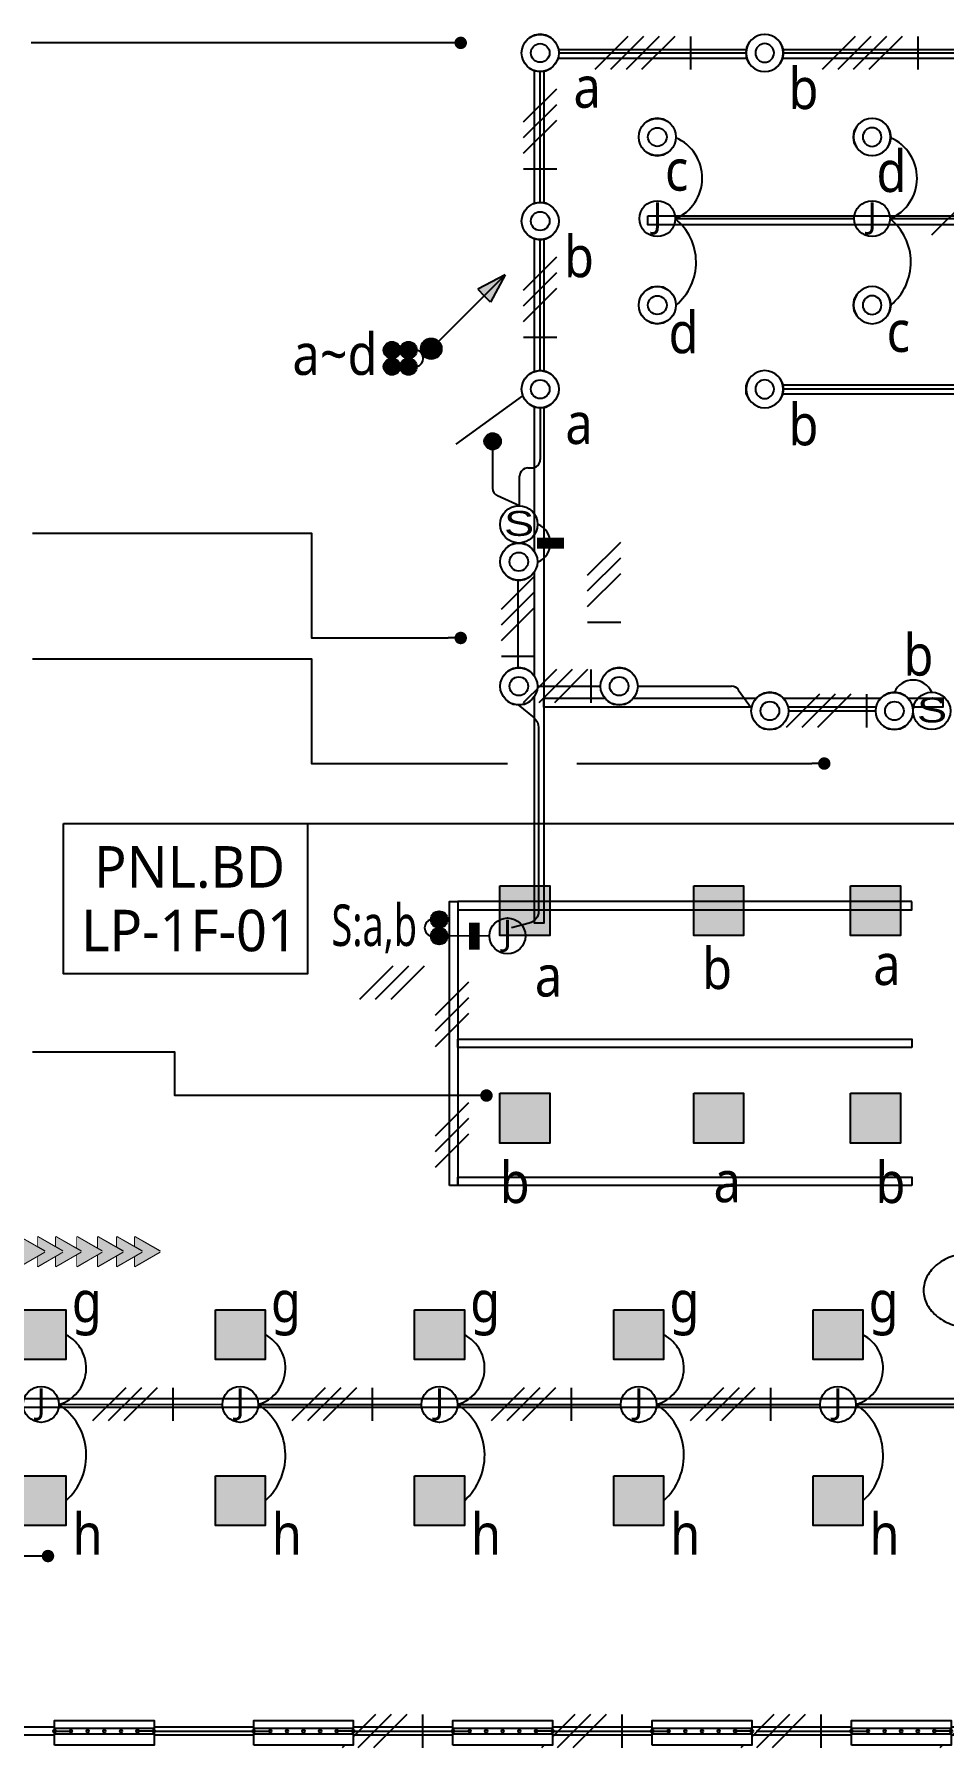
# Model space of a CAD drawing. Header units: millimetres. Extents: x -168200 to 504600, y -244718 to -125918.
# Drawn here: x 86418 to 97375, y -194468 to -173830 of the extents above; entities that cross this region are included whole.
import ezdxf
from ezdxf.enums import TextEntityAlignment as Align

# ---------------------------------------------------------------- set-up
doc = ezdxf.new("R2010")
doc.units = ezdxf.units.MM
doc.set_wipeout_variables(frame=1)
for name, color, linetype in [('-----20 공통심벌', 2, 'Continuous'), ('4', 4, 'Continuous'), ('elec-box', 6, 'Continuous'), ('RACEWAY', 6, 'Continuous'), ('S', 4, 'Continuous'), ('SM', 3, 'Continuous'), ('sol254', 254, 'Continuous'), ('SYM', 3, 'Continuous'), ('TIT', 2, 'Continuous'), ('레이스웨이', 3, 'Continuous'), ('인써트', 2, 'Continuous')]:
    doc.layers.add(name, color=color, linetype=linetype)
doc.styles.add('$0$스타일1', font='malgun.ttf')
doc.styles.add('1', font='')
doc.styles.add('arch', font='malgun.ttf')
doc.styles.add('GHS', font='malgun.ttf')
doc.styles.add('NA', font='malgun.ttf')
doc.styles.get('1').set_extended_font_data('Dotum')
doc.dimstyles.new('DIM-QD 1', dxfattribs={"dimtxt": 3, "dimasz": 1.5, "dimexe": 1, "dimexo": 0, "dimgap": 1, "dimtad": 1, "dimdec": 3, "dimdsep": 46, "dimlunit": 6, "dimtxsty": '$0$스타일1', "dimblk1": 'ARCHTICK', "dimblk2": 'ARCHTICK', "dimsah": 1, "dimcen": 0, "dimclrd": 256, "dimclre": 256, "dimclrt": 3, "dimazin": 2, "dimtfac": 1, "dimtdec": 3, "dimtix": 1, "dimtmove": 2, "dimatfit": 3, "dimldrblk": 'ARCHTICK', "dimfxl": 1, "dimtolj": 1, "dimtzin": 0, "dimarcsym": 0})

# ---------------------------------------------------------------- blocks, each defined once
blk = doc.blocks.new('zw$F231')
at = {"layer": 'sol254'}
blk.add_hatch(color=256, dxfattribs=at).paths.add_polyline_path([(-300, 300), (-300, -300), (300, -300), (300, 300)])
at = {"layer": 'SYM'}
blk.add_lwpolyline([(-300, 300), (300, 300), (300, -300), (-300, -300)], close=True, dxfattribs=at)
blk = doc.blocks.new('A5')
at = {"layer": 'SYM'}
blk.add_lwpolyline([(0, 0), (0.833, 1.443), (-0.833, 1.443)], close=True, dxfattribs=at)
at = {"color": 6}
blk.add_wipeout([(-0.833, 1.443), (0.833, 1.443), (0, 0)], dxfattribs=at).dxf.layer = 'SYM'
at = {"layer": 'SYM'}
h = blk.add_hatch(color=6, dxfattribs=at)
h.dxf.hatch_style = 1
h.paths.add_polyline_path([(-0.833, 1.443), (0, 0), (0.833, 1.443)])
blk = doc.blocks.new('S')
at = {"layer": 'SM', "linetype": 'Continuous'}
blk.add_circle((0, 90), 90, dxfattribs=at)
at = {"layer": 'S', "color": 6, "style": '1', "width": 1.36132}
blk.add_text('S', height=120, dxfattribs=at).set_placement((-71, 34.6), (73.9, 34.6), align=Align.FIT)
blk = doc.blocks.new('EDL07')
blk.add_circle((0, 0), 150)
at = {"style": 'NA'}
blk.add_text('J', height=214, dxfattribs=at).set_placement((0, 0), align=Align.MIDDLE)
blk = doc.blocks.new('C24')
at = {"layer": 'SYM', "linetype": 'Continuous'}
blk.add_lwpolyline([(-46, 143), (-88, 121), (-121, 88), (-143, 46), (-150, 0), (-143, -46), (-121, -88), (-88, -121), (-46, -143), (0, -150), (46, -143), (88, -121), (121, -88), (143, -46), (150, 0), (143, 46), (121, 88), (88, 121), (46, 143), (0, 150)], close=True, dxfattribs=at)
at = {"linetype": 'Continuous'}
blk.add_wipeout([(-46, 143), (-88, 121), (-121, 88), (-143, 46), (-150, 0), (-143, -46), (-121, -88), (-88, -121), (-46, -143), (0, -150), (46, -143), (88, -121), (121, -88), (143, -46), (150, 0), (143, 46), (121, 88), (88, 121), (46, 143), (0, 150)], dxfattribs=at).dxf.layer = 'SYM'
at = {"layer": 'SYM', "linetype": 'Continuous'}
for radius in [149, 75]:
    blk.add_circle((0, 0), radius, dxfattribs=at)
blk = doc.blocks.new('A$C07382CB1')
at = {"layer": 'SYM'}
blk.add_hatch(color=5, dxfattribs=at).paths.add_polyline_path([(393, 501), (447, 447), (501, 393), (624, 624)])
h = blk.add_hatch(color=5, dxfattribs=at)
edge = h.paths.add_edge_path()
edge.add_ellipse((0, 0), major_axis=(61.9, 61.9), ratio=1, start_angle=45, end_angle=225, ccw=False)
edge.add_ellipse((0, 0), major_axis=(61.9, 61.9), ratio=1, start_angle=225, end_angle=405, ccw=False)
for p, q in [((62, 62), (624, 624)), ((624, 624), (393, 501)), ((624, 624), (501, 393)), ((393, 501), (447, 447)), ((501, 393), (447, 447))]:
    blk.add_line(p, q, dxfattribs=at)
blk.add_circle((0, 0), 87.5, dxfattribs=at)
blk = doc.blocks.new('D8')
at = {"layer": 'SYM', "xscale": 0.00742857142770663, "yscale": 0.00742857142770663, "zscale": 0.00742857142770663}
blk.add_blockref('A$C07382CB1', (0, 0), dxfattribs=at)
blk = doc.blocks.new('H7')
at = {"layer": 'SYM'}
blk.add_hatch(color=6, dxfattribs=at).paths.add_polyline_path([(-75, 0, 1), (75, 0, 1)])
blk.add_circle((0, 0), 75, dxfattribs=at)
blk = doc.blocks.new('H7-1')
at = {"layer": 'SYM'}
for points in [[(-150, 0, 1), (0, 0, 1)], [(0, 0, 1), (150, 0, 1)]]:
    blk.add_hatch(color=6, dxfattribs=at).paths.add_polyline_path(points)
for centre in [(-75, 0), (75, 0)]:
    blk.add_circle(centre, 75, dxfattribs=at)
at = {"layer": 'SYM', "color": 4}
blk.add_arc((0, 54), 77.9, 15.5714, 164.4286, dxfattribs=at)
blk = doc.blocks.new('_ARCHTICK')
at = {"color": 0, "linetype": 'ByBlock', "const_width": 0.15}
blk.add_lwpolyline([(-0.5, -0.5), (0.5, 0.5)], dxfattribs=at)
blk = doc.blocks.new('_DOT')
at = {"color": 0, "linetype": 'ByBlock'}
blk.add_line((-0.5, 0), (-1, 0), dxfattribs=at)
at = {"color": 0, "linetype": 'ByBlock', "const_width": 0.5}
blk.add_lwpolyline([(-0.25, 0, 1), (0.25, 0, 1)], format="xyb", close=True, dxfattribs=at)
blk = doc.blocks.new('zw$29C1')
blk.add_wipeout([(600, 150), (600, -150), (-600, -150), (-600, 150)]).dxf.layer = 'SYM'
at = {"layer": 'SYM'}
blk.add_lwpolyline([(600, 150), (600, -150), (-600, -150), (-600, 150)], close=True, dxfattribs=at)
blk = doc.blocks.new('레이스 웨이 등기구')
at = {"layer": 'S'}
for points in [[(113454, -190211), (113454, -190141), (114654, -190141), (114654, -190211), (113454, -190211)], [(113454, -190176), (113654, -190176)], [(114654, -190176), (114454, -190176)]]:
    blk.add_lwpolyline(points, dxfattribs=at)
blk = doc.blocks.new('A$Ccecb5d5e')
at = {"layer": '레이스웨이', "rotation": 180}
blk.add_blockref('zw$29C1', (-600, -150), dxfattribs=at)
at = {"layer": '레이스웨이'}
for centre in [(-1200, -130), (-1000, -130), (-800, -130), (-600, -130), (-400, -130), (-200, -130), (0, -130)]:
    blk.add_circle(centre, 15, dxfattribs=at)
blk.add_blockref('레이스 웨이 등기구', (-114654, 190046), dxfattribs=at)
blk = doc.blocks.new('H7-3')
at = {"layer": 'SYM'}
for points in [[(-150, 0, 1), (0, 0, 1)], [(0, 0, 1), (150, 0, 1)], [(-150, -150, 1), (0, -150, 1)], [(0, -150, 1), (150, -150, 1)]]:
    blk.add_hatch(color=6, dxfattribs=at).paths.add_polyline_path(points)
for centre in [(-75, 0), (75, 0), (-75, -150), (75, -150)]:
    blk.add_circle(centre, 75, dxfattribs=at)
at = {"layer": 'SYM', "color": 4}
blk.add_arc((0, 54), 77.9, 15.5714, 164.4286, dxfattribs=at)

msp = doc.modelspace()

# ---------------------------------------------------------------- linework, layer by layer
at = {"layer": 'elec-box', "color": 6}
for points in [[(86397.1, -179840), (89760, -179840), (89760, -181101.6), (91405.6, -181101.6)], [(92953.8, -182613.8), (95785.6, -182613.8)]]:
    msp.add_lwpolyline(points, dxfattribs=at)
at = {"layer": 'elec-box'}
msp.add_lwpolyline([(91715.6, -186612.7), (88110, -186612.7), (88110, -186091.6), (86397.1, -186091.6)], dxfattribs=at)
at = {"layer": 'RACEWAY'}
for points in [[(92445.2, -174013.2), (109585, -174013.2), (109585, -174123.2), (92445.2, -174123.2)], [(92555.2, -174123.2), (92555.2, -184537.6), (92445.2, -184537.6), (92445.2, -174123.2)], [(93810.2, -176017.2), (106903.6, -176017.2), (106903.6, -176127.2), (93810.2, -176127.2)], [(94994.4, -178053.6), (99053.8, -178053.6), (99053.8, -178163.6), (94994.4, -178163.6)], [(92555.2, -181825.2), (97364.3, -181825.2), (97364.3, -181935.2), (92555.2, -181935.2)], [(91419.9, -187694.9), (91419.9, -184273.9), (91519.9, -184273.9), (91519.9, -187694.9)], [(96989.6, -184273.9), (91519.9, -184273.9), (91519.9, -184373.9), (96989.6, -184373.9)], [(96989.6, -186034.4), (91519.9, -186034.4), (91519.9, -185934.4), (96989.6, -185934.4)], [(96989.6, -187694.9), (91519.9, -187694.9), (91519.9, -187594.9), (96989.6, -187594.9)], [(85262.5, -190260.7), (98445.2, -190260.7), (98445.2, -190370.7), (85262.5, -190370.7)], [(111962.5, -194317.7), (86162.5, -194317.7), (86162.5, -194217.7), (111962.5, -194217.7)]]:
    msp.add_lwpolyline(points, close=True, dxfattribs=at)
at = {"layer": 'S'}
for p, q in [((92736.9, -174055.2), (94994.2, -174055.2)), ((95441.6, -174055.2), (97601.1, -174055.2)), ((92513.2, -175856.5), (92513.2, -174278.9)), ((94148, -176051.1), (96287.9, -176051.1)), ((96735.2, -176051.1), (98902.4, -176051.1)), ((92513.2, -177881.5), (92513.2, -176303.9)), ((97601.1, -178105.2), (95441.6, -178105.2)), ((92513.2, -178330.2), (92513.2, -178953.4)), ((91940, -178833), (91940, -179297.9)), ((91940, -178833), (91940, -179297.9)), ((92365.3, -179053.4), (92413.2, -179053.4)), ((92365.3, -179053.4), (92413.2, -179053.4)), ((92265.3, -179509.6), (92265.3, -179153.4)), ((92265.3, -179509.6), (92265.3, -179153.4)), ((92265.3, -179509.6), (91998.8, -179389.1)), ((92265.3, -179509.6), (91998.8, -179389.1)), ((92246.1, -181459.6), (92246.1, -180406.5)), ((92479.4, -181683.1), (93240.7, -181683.1)), ((93689.3, -181683.1), (94819.2, -181683.1)), ((94900.1, -181724.3), (95060.5, -181945.5)), ((95503.7, -181980.2), (96555, -181980.2)), ((91903, -184689.9), (91396, -184692.6)), ((85287.3, -188492), (87933.4, -188492))]:
    msp.add_line(p, q, dxfattribs=at)
for points in [[(92246.1, -181906.5), (92438.8, -182063.7, -0.225381), (92494, -182179.9), (92494, -184392.8, -0.3433741), (92380.8, -184538.2), (92166, -184592.6)], [(98805.4, -189660.6), (97980.8, -189660.6, 0.2802202), (97892, -189714.6), (97599.8, -190278.7, -0.2802202), (97511, -190332.7), (96316, -190332.7)]]:
    msp.add_lwpolyline(points, format="xyb", dxfattribs=at)
for points in [[(86721.9, -190329.8), (88684, -190332.7)], [(89116, -190332.7), (91084, -190332.7)], [(91516, -190332.7), (93484, -190332.7)], [(93916, -190332.7), (95884, -190332.7)]]:
    msp.add_lwpolyline(points, dxfattribs=at)
for centre, radius, start, end in [((93937.6, -175562.7), 528.8, 292.53122, 66.5893), ((96524.9, -175562.7), 528.8, 292.53122, 66.5893), ((93718, -176575.6), 673.3, 309.82712, 51.163), ((96305.3, -176575.6), 673.3, 309.82712, 51.163), ((92365.3, -179153.4), 100, 90, 180), ((92365.3, -179153.4), 100, 90, 180), ((92413.2, -178953.4), 100, 270, 0), ((92413.2, -178953.4), 100, 270, 0), ((92040, -179297.9), 100, 180, 245.66844), ((92040, -179297.9), 100, 180, 245.66844), ((92391, -179959.6), 246, 293.8314, 66.1686), ((97005, -181854.6), 246, 23.8314, 156.1686), ((94819.2, -181783.1), 100, 35.957, 90), ((94819.2, -181783.1), 100, 35.957, 90), ((86588.9, -189895.8), 455, 286.22553, 62.35328), ((88988.9, -189895.8), 455, 286.22553, 62.35328), ((91388.9, -189895.8), 455, 286.22553, 62.35328), ((93788.9, -189895.8), 455, 286.22553, 62.35328), ((96188.9, -189895.8), 455, 286.22553, 62.35328), ((86308.6, -190945.3), 735.7, 311.91541, 56.36814), ((88708.6, -190945.3), 735.7, 311.91541, 56.36814), ((91108.6, -190945.3), 735.7, 311.91541, 56.36814), ((93508.6, -190945.3), 735.7, 311.91541, 56.36814), ((95908.6, -190945.3), 735.7, 311.91541, 56.36814)]:
    msp.add_arc(centre, radius, start, end, dxfattribs=at)
at = {"layer": 'SYM', "color": 6}
msp.add_lwpolyline([(86768.7, -183337.2), (89708.7, -183337.2), (89708.7, -185145.8), (86768.7, -185145.8)], close=True, dxfattribs=at)
msp.add_lwpolyline([(86768.7, -183337.2), (89708.7, -183337.2), (89708.7, -185145.8), (86768.7, -185145.8)], close=True, dxfattribs=at)
msp.add_lwpolyline([(89708.7, -183337.2), (98876.3, -183337.2), (98876.3, -185822)], dxfattribs=at)
msp.add_lwpolyline([(91719.2, -184529.3, 130.7, 130.7, 0), (91719.2, -184856, 0, 0, 0), (91719.2, -185255.9, 0, 0, 0), (90276.9, -185255.9, 0, 0, 0)], format="xyseb", dxfattribs=at)
msp.add_lwpolyline([(97131, -188959.8, 0.123596), (97172.6, -189125.7, 0.105594), (97301.5, -189278, 0.0872703), (97484.2, -189374, 0.0776282), (97713.1, -189409.8, 0.0776282), (97942, -189374, 0.0872703), (98124.7, -189278, 0.105594), (98253.5, -189125.7, 0.123596), (98295.2, -188959.8, 0.123596), (98253.5, -188793.8, 0.105594), (98124.7, -188641.6, 0.0872703), (97942, -188545.6, 0.0776282), (97713.1, -188509.8, 0.0776282), (97484.2, -188545.6, 0.0872703), (97301.5, -188641.6, 0.105594), (97172.6, -188793.8, 0.123596)], format="xyb", close=True, dxfattribs=at)
at = {"layer": 'TIT', "color": 6}
for p, q in [((93569.8, -173855.2), (93169.8, -174255.2)), ((93758.4, -173855.2), (93358.4, -174255.2)), ((93946.9, -173855.2), (93546.9, -174255.2)), ((94135.5, -173855.2), (93735.5, -174255.2)), ((94324, -173855.2), (94324, -174255.2)), ((96308.3, -173855.2), (95908.3, -174255.2)), ((96496.9, -173855.2), (96096.9, -174255.2)), ((96685.4, -173855.2), (96285.4, -174255.2)), ((96874, -173855.2), (96474, -174255.2)), ((97062.6, -173855.2), (97062.6, -174255.2)), ((92313.2, -174886.4), (92713.2, -174486.4)), ((92313.2, -175075), (92713.2, -174675)), ((92313.2, -175263.6), (92713.2, -174863.6)), ((92313.2, -175452.1), (92713.2, -175452.1)), ((97628.1, -175851.1), (97228.1, -176251.1)), ((92313.2, -176911.4), (92713.2, -176511.4)), ((92313.2, -177100), (92713.2, -176700)), ((92313.2, -177288.6), (92713.2, -176888.6)), ((92313.2, -177477.1), (92713.2, -177477.1)), ((93084.7, -180346.8), (93484.7, -179946.8)), ((93084.7, -180535.4), (93484.7, -180135.4)), ((93084.7, -180724), (93484.7, -180324)), ((92046.1, -180944.5), (92446.1, -180544.5)), ((92046.1, -181133.1), (92446.1, -180733.1)), ((93084.7, -180912.5), (93484.7, -180912.5)), ((92046.1, -181321.6), (92446.1, -181321.6)), ((93084.9, -181483.1), (92684.9, -181883.1)), ((93123.5, -181483.1), (93123.5, -181883.1)), ((96065.7, -181780.2), (95665.7, -182180.2)), ((96254.2, -181780.2), (95854.2, -182180.2)), ((96442.8, -181780.2), (96442.8, -182180.2)), ((90738, -185055.9), (90338, -185455.9)), ((90926.5, -185055.9), (90526.5, -185455.9)), ((91115.1, -185055.9), (90715.1, -185455.9)), ((91252.7, -185643.1), (91652.7, -185243.1)), ((91252.7, -185831.7), (91652.7, -185431.7)), ((91252.7, -186020.2), (91652.7, -185620.2)), ((91252.7, -187096.3), (91652.7, -186696.3)), ((91252.7, -187284.9), (91652.7, -186884.9)), ((91252.7, -187473.4), (91652.7, -187073.4)), ((87521.4, -190132.1), (87121.4, -190532.1)), ((87710, -190132.1), (87310, -190532.1)), ((87898.5, -190132.1), (87498.5, -190532.1)), ((88087.1, -190132.1), (88087.1, -190532.1)), ((89921.4, -190132.1), (89521.4, -190532.1)), ((90110, -190132.1), (89710, -190532.1)), ((90298.5, -190132.1), (89898.5, -190532.1)), ((90487.1, -190132.1), (90487.1, -190532.1)), ((92321.4, -190132.1), (91921.4, -190532.1)), ((92510, -190132.1), (92110, -190532.1)), ((92698.5, -190132.1), (92298.5, -190532.1)), ((92887.1, -190132.1), (92887.1, -190532.1)), ((94721.4, -190132.1), (94321.4, -190532.1)), ((94910, -190132.1), (94510, -190532.1)), ((95098.5, -190132.1), (94698.5, -190532.1)), ((95287.1, -190132.1), (95287.1, -190532.1)), ((90529.3, -194067.7), (90129.3, -194467.7)), ((90717.9, -194067.7), (90317.9, -194467.7)), ((90906.4, -194067.7), (90506.4, -194467.7)), ((91095, -194067.7), (91095, -194467.7)), ((92929.3, -194067.7), (92529.3, -194467.7)), ((93117.9, -194067.7), (92717.9, -194467.7)), ((93306.4, -194067.7), (92906.4, -194467.7)), ((93495, -194067.7), (93495, -194467.7)), ((95329.3, -194067.7), (94929.3, -194467.7)), ((95517.9, -194067.7), (95117.9, -194467.7)), ((95706.4, -194067.7), (95306.4, -194467.7)), ((95895, -194067.7), (95895, -194467.7)), ((97729.3, -194067.7), (97329.3, -194467.7))]:
    msp.add_line(p, q, dxfattribs=at)

# ---------------------------------------------------------------- block references
at = {"layer": '-----20 공통심벌', "xscale": 1.440000000223517, "yscale": 1.440000000223517, "zscale": 1.440000000223517}
for p in [(93924.3, -176051.1), (96511.6, -176051.1), (92119, -184689.9), (86500, -190332.7), (88900, -190332.7), (91300, -190332.7), (93700, -190332.7), (96100, -190332.7)]:
    msp.add_blockref('EDL07', p, dxfattribs=at)
at = {"layer": '4', "xscale": 2.500058600422079, "yscale": 2.500058600422079, "zscale": 2.500058600422079}
for p in [(92255.7, -179958.1), (97230, -182205.2)]:
    msp.add_blockref('S', p, dxfattribs=at)
at = {"layer": 'elec-box', "xscale": 150, "yscale": 150, "zscale": 150}
for p in [(91555.6, -181101.6), (95935.6, -182613.8), (91865.6, -186612.7)]:
    msp.add_blockref('_DOT', p, dxfattribs=at)
at = {"layer": 'S'}
for name, p, xscale, yscale, zscale in [('D8', (91200, -177617.7), 192.3077051587188, 192.3077051587188, 192.3077051587188), ('H7', (91940, -178733), 1.333333333333333, 1.333333333333333, 1.333333333333333)]:
    msp.add_blockref(name, p, dxfattribs=dict(at, xscale=xscale, yscale=yscale, zscale=zscale))
at = {"layer": 'S', "xscale": 1.333333333333333, "yscale": 1.333333333333333, "zscale": 1.333333333333333}
for name, p, rotation in [('H7-3', (90927, -177733.6), 270), ('H7-1', (91296, -184592.6), 90)]:
    msp.add_blockref(name, p, dxfattribs=dict(at, rotation=rotation))
at = {"layer": 'SYM'}
for p in [(92327.7, -184384.8, 2680.4), (94662.1, -184384.8, 2680.4), (96552.7, -184384.8, 2680.4), (92327.7, -186884.8, 2680.4), (94662.1, -186884.8, 2680.4), (96552.7, -186884.8, 2680.4), (86500, -189492.7), (88900, -189492.7), (91300, -189492.7), (93700, -189492.7), (96100, -189492.7), (86500, -191492.7), (88900, -191492.7), (91300, -191492.7), (93700, -191492.7), (96100, -191492.7)]:
    msp.add_blockref('zw$F231', p, dxfattribs=at)

# ---------------------------------------------------------------- texts
at = {"layer": 'SYM', "style": 'arch'}
for s, width, p in [('a', 0.9, (93078.6, -174468.8)), ('b', 0.9, (95685.5, -174468.8)), ('b', 0.9, (92980.8, -176493.8)), ('a~d', 0.9, (90040.7, -177670.6)), ('b', 0.9, (95685.5, -178518.8)), ('a', 0.9, (92980.8, -178518.8)), ('b', 0.9, (97070.4, -181292.2)), ('S:a,b', 0.7, (90514.7, -184590.1)), ('b', 0.9, (94645.3, -185067.6)), ('a', 0.9, (96689.3, -185035.1)), ('a', 0.9, (92612.9, -185173.4)), ('b', 0.9, (92206.5, -187645)), ('b', 0.9, (96733.7, -187645)), ('a', 0.9, (94766, -187650.7, -1387.6)), ('g', 0.9, (87050.2, -189174.1)), ('g', 0.9, (89450.2, -189174.1)), ('g', 0.9, (91850.2, -189174.1)), ('g', 0.9, (94250.2, -189174.1)), ('g', 0.9, (96650.2, -189174.1)), ('h', 0.9, (87060.2, -191876.9)), ('h', 0.9, (89460.2, -191876.9)), ('h', 0.9, (91860.2, -191876.9)), ('h', 0.9, (94260.2, -191876.9)), ('h', 0.9, (96660.2, -191876.9))]:
    msp.add_text(s, height=500, dxfattribs=dict(at, width=width)).set_placement(p, align=Align.MIDDLE)
at = {"layer": 'SYM', "style": 'GHS'}
for s, p in [('PNL.BD', (88288.7, -183858)), ('LP-1F-01', (88288.7, -184624.9))]:
    msp.add_text(s, height=500, dxfattribs=at).set_placement(p, align=Align.MIDDLE_CENTER)

# ---------------------------------------------------------------- leaders
at = {"layer": 'elec-box'}
for points in [[(91555.6, -173933.7), (86413.4, -173933.7), (86380.9, -173933.7)], [(86583.4, -192159), (83761.2, -192159), (83728.8, -192159)]]:
    msp.add_leader(points, dimstyle='DIM-QD 1', override={"dimscale": 100, "dimasz": 1.5, "dimtad": 0, "dimclrd": 6, "dimldrblk": 'DOT'}, dxfattribs=at)

# ---------------------------------------------------------------- next in the draw order: block references
for p in [(87861.9, -194137.8), (90262, -194137.8), (92662.1, -194137.8), (95062.2, -194137.8), (97462.3, -194137.8)]:
    msp.add_blockref('A$Ccecb5d5e', p)
at = {"layer": 'RACEWAY', "yscale": 1.5, "zscale": 1.5}
for p, xscale in [((92513.2, -174055.2), 1.5), ((95217.9, -174055.2), -1.5), ((93924.3, -175067.7), 1.5), ((96511.6, -175067.7), -1.5), ((92513.2, -176080.2), 1.5), ((93924.3, -177092.7), 1.5), ((96511.6, -177092.7), -1.5), ((92513.2, -178105.2), 1.5), ((95217.9, -178105.2), -1.5), ((92255.7, -180183.1), 1.5), ((92255.7, -181683.1), 1.5), ((93464.3, -181683.1), 1.5), ((95280, -181980.2), 1.5), ((96780, -181980.2), 1.5)]:
    msp.add_blockref('C24', p, dxfattribs=dict(at, xscale=xscale))
at = {"layer": 'S', "xscale": 210.0000233311651, "yscale": 210.0000233311651, "zscale": 210.0000233311651, "rotation": 89.99999999999977}
msp.add_blockref('A5', (87933.4, -188492), dxfattribs=at)

# ---------------------------------------------------------------- next in the draw order: linework, layer by layer
at = {"layer": 'elec-box', "color": 6}
msp.add_lwpolyline([(86397.1, -181352.3), (89760, -181352.3), (89760, -182613.8), (92117.9, -182613.8)], dxfattribs=at)
at = {"layer": 'S'}
for p, q in [((92736.9, -174055.2), (94994.2, -174055.2)), ((95441.6, -174055.2), (97601.1, -174055.2)), ((92513.2, -175856.5), (92513.2, -174278.9)), ((92513.2, -177881.5), (92513.2, -176303.9)), ((97601.1, -178105.2), (95441.6, -178105.2)), ((92513.2, -178330.2), (92513.2, -178953.4)), ((92246.1, -181459.6), (92246.1, -180406.5)), ((92479.4, -181683.1), (93240.7, -181683.1)), ((93689.3, -181683.1), (94819.2, -181683.1)), ((94900.1, -181724.3), (95060.5, -181945.5)), ((95503.7, -181980.2), (96555, -181980.2))]:
    msp.add_line(p, q, dxfattribs=at)
for points in [[(87862.2, -194267.7), (89062.2, -194267.7)], [(90262.3, -194267.7), (91462.3, -194267.7)], [(92662.2, -194267.7), (93862.2, -194267.7)], [(95115.1, -194267.7), (96315.1, -194267.7)]]:
    msp.add_lwpolyline(points, dxfattribs=at)
for centre, start, end in [((92391, -179959.6), 293.8314, 66.1686), ((97005, -181854.6), 23.8314, 156.1686)]:
    msp.add_arc(centre, 246, start, end, dxfattribs=at)
at = {"layer": 'SYM', "color": 6}
msp.add_lwpolyline([(92473.6, -179959.6, 130.7, 130.7, 0), (92800.3, -179959.6, 0, 0, 0), (93284.7, -179959.6, 0, 0, 0), (93284.7, -181088.3, 0, 0, 0)], format="xyseb", dxfattribs=at)
at = {"layer": 'TIT', "color": 6}
for p, q in [((92046.1, -180755.9), (92446.1, -180355.9)), ((92707.8, -181483.1), (92307.8, -181883.1)), ((92896.4, -181483.1), (92496.4, -181883.1)), ((95877.1, -181780.2), (95477.1, -182180.2))]:
    msp.add_line(p, q, dxfattribs=at)
at = {"layer": '인써트'}
msp.add_lwpolyline([(91500, -178767.7), (92303.7, -178183.4)], dxfattribs=at)

# ---------------------------------------------------------------- next in the draw order: block references
at = {"layer": 'S', "xscale": 210.0000233311651, "yscale": 210.0000233311651, "zscale": 210.0000233311651, "rotation": 89.99999999999977}
msp.add_blockref('A5', (87717.3, -188492), dxfattribs=at)

# ---------------------------------------------------------------- next in the draw order: texts
at = {"layer": 'SYM', "style": 'arch', "width": 0.9}
for s, p in [('d', (96744.4, -175467.5)), ('c', (94157.1, -175467.5)), ('d', (94240, -177409.7)), ('c', (96827.3, -177409.7))]:
    msp.add_text(s, height=500, dxfattribs=at).set_placement(p, align=Align.MIDDLE)

# ---------------------------------------------------------------- next in the draw order: block references
at = {"layer": 'S', "xscale": 210.0000233311651, "yscale": 210.0000233311651, "zscale": 210.0000233311651, "rotation": 89.99999999999977}
msp.add_blockref('A5', (87487.3, -188492), dxfattribs=at)

# ---------------------------------------------------------------- next in the draw order: block references
msp.add_blockref('A5', (87237.9, -188492), dxfattribs=at)

# ---------------------------------------------------------------- next in the draw order: block references
msp.add_blockref('A5', (86982.9, -188492), dxfattribs=at)

# ---------------------------------------------------------------- next in the draw order: block references
msp.add_blockref('A5', (86764, -188492), dxfattribs=at)

# ---------------------------------------------------------------- next in the draw order: block references
msp.add_blockref('A5', (86545.1, -188492), dxfattribs=at)

doc.saveas('drawing.dxf')
